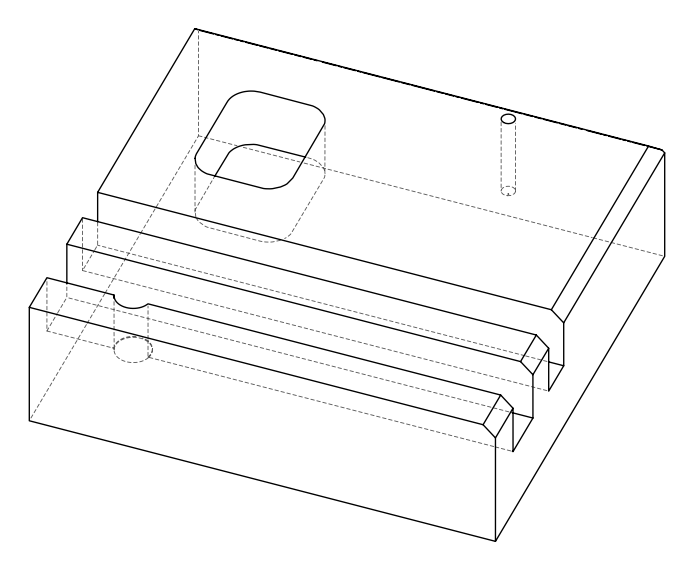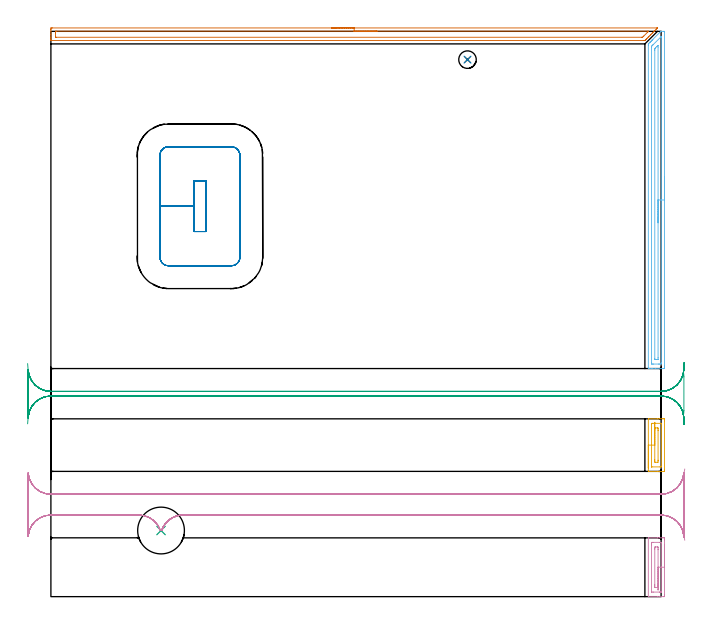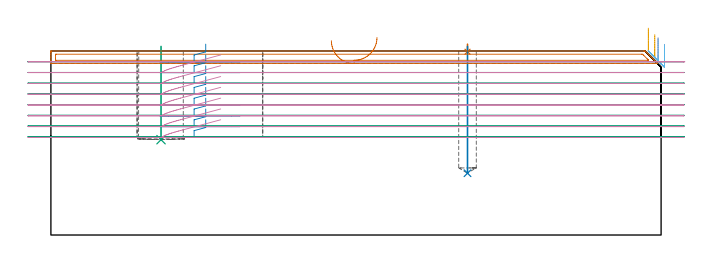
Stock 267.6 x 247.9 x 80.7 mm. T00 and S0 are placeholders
(PLAN: 10 operations, 4 tool changes, 36.4 min)
(1 SPOT_DRILL | STEP1POCKET | NXT0321_9005460120000 | 0.03 min | 1 mm3)
(2 DRILL_BLIND_HOLE_INTO_CENTER | STEP1POCKET | UGT0301_196 | 0.22 min | 2415 mm3)
(3 INDEXABLE_INSERT_DRILL_BLIND_HOLE_FROM_SOLID | STEP1POCKET_1 | NXT0302_012 | 0.17 min | 12750 mm3)
(4 AREA_MILL | FG_CHAMFER_SURFACE | UGT0205_001 | 0.81 min | 763 mm3)
(5 AREA_MILL_1 | FG_CHAMFER_SURFACE_1 | UGT0205_001 | 0.74 min | 808 mm3)
(6 AREA_MILL_2 | FG_CHAMFER_SURFACE_2 | UGT0205_001 | 3.69 min | 3842 mm3)
(7 AREA_MILL_3 | FG_CHAMFER_SURFACE_3 | UGT0205_001 | 4.41 min | 3969 mm3)
(8 MILL_RECTANGULAR_POCKET | POCKET_RECTANGULAR_STRAIGHT | UGT0201_094 | Follow Part, ap 5, ae 75% | 4.8 min | 144594 mm3)
(9 MILL_RECTANGULAR_SLOT | SLOT_RECTANGULAR | UGT0201_094 | Follow Part, ap 5, ae 75% | 10.11 min | 221172 mm3)
(10 MILL_RECTANGULAR_SLOT_1 | SLOT_RECTANGULAR_1 | UGT0201_094 | Follow Part, ap 5, ae 75% | 11.39 min | 286230 mm3)
(TOOL NXT0321_9005460120000 | NC Spot Drill, 142deg, 12mm, Carbide, Uncoated | D12 PA142 FL30 Z2)
(TOOL UGT0301_196 | Twist Drill 7.7 mm | D7.7 PA118 FL73 Z2)
(TOOL NXT0302_012 | Index. Insert Drill 20.5mm [880-D2050L25-03] | D20.5 PA176 FL62 Z2)
(TOOL UGT0205_001 | Chamfer Mill 20 x 3 x 45 deg. | D20 FL50 Z2)
(TOOL UGT0201_094 | End mill 20 mm | D20 FL38 Z4)
(OP 1 SPOT_DRILL)
G17 G21 G94 G90
T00 M6
G54
G17 G0 G90 X182.7 Y235.5 S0 M3
G43 Z90.7 H0
G94 G81 G98 Z80.369 F250. R83.7
G80
M5
M2
(OP 2 DRILL_BLIND_HOLE_INTO_CENTER)
G17 G21 G94 G90
T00 M6
G54
G17 G0 G90 X182.7 Y235.5 S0 M3
G43 Z90.7 H0
G94 G81 G98 Z27.1 F250. R82.7
G80
M5
M2
(OP 3 INDEXABLE_INSERT_DRILL_BLIND_HOLE_FROM_SOLID)
G17 G21 G94 G90
T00 M6
G54
G17 G0 G90 X48.3 Y29. S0 M3
G43 Z90.7 H1
G94 G81 G98 Z41.8 F250. R82.7
G80
M5
M2
(OP 4 AREA_MILL)
G17 G21 G94 G90
T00 M6
G54
G17 G0 G90 X269.1 Y22.9 S1061 M3
G43 Z90.7 H0
Z83.6
G94 G1 Y22.862 Z82.728 F250.
Y22.748 Z81.863
Y22.559 Z81.012
Y22.297 Z80.18
Y21.963 Z79.374
Y21.56 Z78.6
Y21.092 Z77.864
Y20.56 Z77.172
Y19.971 Z76.529
Y19.328 Z75.94
Y18.636 Z75.408
Y17.9 Z74.94
Y17.126 Z74.537
Y16.32 Z74.203
Y15.488 Z73.941
Y14.636 Z73.752
Y13.772 Z73.638
Y12.9 Z73.6
Y0.927
X269.099 Y0.506 Z73.601
X269.093 Y0.049 Z73.603
X269.091 Y0.008 Z73.605
X268.638 Y0. Z74.057
X266.873 Z75.82
X266.116 Z76.582
X265.991 Z76.707
X262.129 Y0.001 Z80.569
X262.005 Y0.01 Z80.693
X262. Y0.063 Z80.7
Y25.737
X262.005 Y25.79 Z80.693
X262.131 Y25.8 Z80.567
X266.116 Z76.582
X266.873 Z75.82
X268.259 Z74.436
X268.638 Y25.797 Z74.057
X269.091 Y25.792 Z73.605
X269.093 Y25.751 Z73.603
X269.099 Y25.294 Z73.601
X269.1 Y24.831 Z73.6
Y12.9
X267.686 Z75.014
X267.685 Y2.276 Z75.015
X267.681 Y2.073 Z75.019
X267.679 Y2.025 Z75.021
X267.67 Y2.01 Z75.03
X267.607 Y2.007 Z75.093
X267.424 Y2.003 Z75.276
X267.148 Y2. Z75.552
X266.873 Z75.827
X264.227 Z78.473
X263.619 Y2.001 Z79.081
X263.492 Y2.006 Z79.208
X263.452 Y2.01 Z79.248
X263.421 Y2.017 Z79.279
X263.419 Y2.075 Z79.281
X263.415 Y2.205 Z79.285
X263.414 Y22.568 Z79.286
Y23.454
X263.415 Y23.524 Z79.285
X263.419 Y23.727 Z79.281
X263.421 Y23.775 Z79.279
X263.43 Y23.79 Z79.27
X263.493 Y23.793 Z79.207
X263.676 Y23.797 Z79.024
X263.952 Y23.8 Z78.748
X264.227 Z78.473
X266.873 Z75.827
X267.481 Y23.799 Z75.219
X267.608 Y23.794 Z75.092
X267.648 Y23.79 Z75.052
X267.679 Y23.783 Z75.021
X267.681 Y23.725 Z75.019
X267.685 Y23.595 Z75.015
X267.686 Y12.9 Z75.014
X266.272 Z76.428
X266.271 Y4.932 Z76.429
X266.27 Y4.653 Z76.43
X266.264 Y4.047 Z76.436
X266.033 Y4.005 Z76.667
X265.991 Y4.003 Z76.709
X265.153 Z77.547
X265.109 Y4.007 Z77.591
X264.836 Y4.047 Z77.864
X264.832 Y4.324 Z77.868
X264.829 Y4.932 Z77.871
Y5.213
Y20.868
X264.83 Y21.147 Z77.87
X264.836 Y21.753 Z77.864
X265.068 Y21.795 Z77.632
X265.109 Y21.797 Z77.591
X265.947 Z76.753
X265.991 Y21.793 Z76.709
X266.265 Y21.753 Z76.435
X266.268 Y21.476 Z76.432
X266.271 Y20.868 Z76.429
Y20.587
X266.272 Y12.9 Z76.428
Y12.028 Z76.466
Y11.164 Z76.58
Y10.312 Z76.769
Y9.48 Z77.031
Y8.674 Z77.365
Y7.9 Z77.768
Y7.164 Z78.237
Y6.472 Z78.768
Y5.829 Z79.357
Y5.24 Z80.001
Y4.708 Z80.693
Y4.24 Z81.428
Y3.837 Z82.202
Y3.503 Z83.008
Y3.241 Z83.84
Y3.052 Z84.692
Y2.938 Z85.557
Y2.9 Z86.428
G0 Z90.7
M5
M2
(OP 5 AREA_MILL_1)
G17 G21 G94 G90
T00 M6
G54
G17 G0 G90 X262. Y56.447 S1061 M3
G43 Z90.7 H0
G94 G1 Y56.485 Z89.828 F250.
Y56.599 Z88.963
Y56.788 Z88.112
Y57.05 Z87.28
Y57.384 Z86.474
Y57.787 Z85.7
Y58.256 Z84.964
Y58.787 Z84.272
Y59.376 Z83.629
Y60.019 Z83.039
Y60.711 Z82.508
Y61.447 Z82.04
Y62.221 Z81.637
Y63.027 Z81.303
Y63.859 Z81.041
Y64.711 Z80.852
Y65.576 Z80.738
Y66.447 Z80.7
Y77.948
X262.005 Y77.99 Z80.693
X262.108 Y78. Z80.59
X266.094 Z76.604
X266.873 Z75.82
X268.248 Z74.447
X268.638 Y77.997 Z74.057
X269.091 Y77.992 Z73.605
X269.093 Y77.962 Z73.603
X269.099 Y77.506 Z73.601
X269.1 Y77.043 Z73.6
Y55.815
X269.099 Y55.394 Z73.601
X269.093 Y54.938 Z73.603
X269.091 Y54.908 Z73.605
X268.638 Y54.9 Z74.057
X266.873 Z75.82
X266.094 Z76.604
X265.991 Z76.707
X262.106 Y54.901 Z80.593
X262.029 Y54.91 Z80.669
X262.004 Y54.949 Z80.695
Y54.951 Z80.696
X262.003 Y54.96 Z80.697
X262. Y55.394 Z80.7
Y66.447
X263.414 Z79.286
X263.415 Y75.737 Z79.285
X263.419 Y75.94 Z79.281
X263.421 Y75.982 Z79.279
X263.528 Y75.99 Z79.172
X263.702 Y75.996 Z78.998
X263.965 Y76. Z78.735
X267.494 Z75.206
X267.612 Y75.998 Z75.088
X267.647 Y75.995 Z75.053
X267.679 Y75.99 Z75.021
X267.681 Y75.935 Z75.019
X267.685 Y75.808 Z75.015
Y57.163
X267.681 Y56.96 Z75.019
X267.679 Y56.918 Z75.021
X267.572 Y56.91 Z75.128
X267.398 Y56.904 Z75.302
X267.135 Y56.9 Z75.565
X263.606 Z79.094
X263.488 Y56.902 Z79.212
X263.453 Y56.905 Z79.247
X263.421 Y56.91 Z79.279
X263.419 Y56.965 Z79.281
X263.415 Y57.092 Z79.285
X263.414 Y66.447 Z79.286
X264.828 Z77.872
X264.829 Y73.084 Z77.871
X264.83 Y73.363 Z77.87
X264.835 Y73.968 Z77.865
X265.079 Y73.998 Z77.621
X265.109 Y73.999 Z77.591
X265.96 Z76.74
X265.991 Y73.997 Z76.709
X266.265 Y73.968 Z76.435
X266.269 Y73.69 Z76.431
X266.271 Y73.084 Z76.429
X266.272 Y72.802 Z76.428
X266.271 Y59.816 Z76.429
X266.27 Y59.537 Z76.43
X266.264 Y58.932 Z76.436
X266.021 Y58.902 Z76.679
X265.991 Y58.901 Z76.709
X265.14 Z77.56
X265.109 Y58.903 Z77.591
X264.835 Y58.932 Z77.865
X264.831 Y59.21 Z77.869
X264.829 Y59.816 Z77.871
X264.828 Y60.098 Z77.872
Y66.447
Y67.319 Z77.91
Y68.184 Z78.023
Y69.035 Z78.212
Y69.867 Z78.475
Y70.673 Z78.808
Y71.447 Z79.211
Y72.183 Z79.68
Y72.875 Z80.211
Y73.518 Z80.801
Y74.108 Z81.444
Y74.639 Z82.136
Y75.107 Z82.872
Y75.51 Z83.645
Y75.844 Z84.451
Y76.106 Z85.283
Y76.295 Z86.135
Y76.409 Z87.
Y76.447 Z87.872
G0 Z90.7
M5
M2
(OP 6 AREA_MILL_2)
G17 G21 G94 G90
T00 M6
G54
G17 G0 G90 X269.1 Y183.95 S1061 M3
G43 Z90.7 H0
Z83.6
G94 G1 Y183.912 Z82.728 F250.
Y183.798 Z81.863
Y183.609 Z81.012
Y183.347 Z80.18
Y183.013 Z79.374
Y182.61 Z78.6
Y182.142 Z77.864
Y181.61 Z77.172
Y181.021 Z76.529
Y180.378 Z75.94
Y179.686 Z75.408
Y178.95 Z74.94
Y178.176 Z74.537
Y177.37 Z74.203
Y176.538 Z73.941
Y175.687 Z73.752
Y174.822 Z73.638
Y173.95 Z73.6
Y101.055
X269.099 Y100.629 Z73.601
X269.095 Y100.166 Z73.603
X269.092 Y100.01 Z73.606
X268.638 Y100. Z74.059
X265.109 Z77.586
X263.704 Z78.992
X263.344 Z79.351
X262.625 Z80.074
X262.377 Z80.323
X262.008 Y100.007 Z80.683
X262.003 Y100.008 Z80.688
X262. Y100.182 Z80.7
Y241.906
X262.007 Y242.401 Z80.693
X262.027 Y242.428 Z80.672
X262.462 Y242.864 Z80.234
X262.523 Y242.924 Z80.175
X262.697 Y243.098 Z80.002
X262.756 Y243.158 Z79.94
X262.814 Y243.214 Z79.885
X262.995 Y243.396 Z79.704
X263.05 Y243.452 Z79.646
X263.104 Y243.504 Z79.595
X263.294 Y243.694 Z79.405
X263.344 Y243.746 Z79.352
X263.394 Y243.795 Z79.305
X263.592 Y243.992 Z79.107
X263.639 Y244.04 Z79.059
X263.684 Y244.085 Z79.015
X263.89 Y244.29 Z78.809
X263.933 Y244.334 Z78.765
X263.974 Y244.375 Z78.725
X267.168 Y247.569 Z75.531
X267.314 Y247.716 Z75.382
X267.47 Y247.867 Z75.228
X267.505 Y247.894 Z75.192
X267.535 Y247.898 Z75.163
X267.56 Y247.9 Z75.138
X268.817 Z73.878
X268.997 Z73.699
X269.091 Y247.897 Z73.605
X269.096 Y247.718 Z73.604
X269.1 Y247.484 Z73.6
Y173.95
X267.686 Z75.014
X267.685 Y102.489 Z75.015
Y102.418
X267.679 Y102.016 Z75.021
X267.281 Y102.005 Z75.419
X266.873 Y102.002 Z75.827
X266.403 Y102. Z76.297
X264.227 Y102.001 Z78.473
X263.753 Y102.003 Z78.947
X263.522 Y102.01 Z79.178
X263.421 Y102.038 Z79.279
X263.415 Y102.346 Z79.285
Y102.418
Y241.012
X263.418 Y241.217 Z79.282
X263.421 Y241.319 Z79.279
X263.426 Y241.364 Z79.274
X263.457 Y241.397 Z79.243
X263.65 Y241.596 Z79.05
X263.955 Y241.906 Z78.745
X264.092 Y242.042 Z78.608
X267.532 Y245.482 Z75.168
X267.574 Y245.524 Z75.126
X267.646 Y245.593 Z75.054
X267.671 Y245.616 Z75.029
X267.673 Y245.617 Z75.027
X267.681 Y245.558 Z75.019
X267.684 Y245.482 Z75.016
X267.685 Y245.353 Z75.015
X267.686 Y173.95 Z75.014
X266.272 Z76.428
X266.271 Y104.817 Z76.429
X266.267 Y104.206 Z76.433
X266.265 Y104.065 Z76.435
X266.256 Y104.01 Z76.444
X266.19 Y104.004 Z76.51
X265.991 Y104.002 Z76.709
X265.312 Y104. Z77.388
X265.109 Y104.002 Z77.591
X264.906 Y104.007 Z77.794
X264.849 Y104.01 Z77.851
X264.835 Y104.019 Z77.865
X264.833 Y104.036 Z77.867
X264.83 Y104.111 Z77.87
X264.829 Y104.206 Z77.871
X264.828 Y104.49 Z77.872
X264.829 Y239.507 Z77.871
X264.831 Y240.117 Z77.869
X264.834 Y240.259 Z77.866
X264.836 Y240.325 Z77.864
X264.869 Y240.36 Z77.831
X265.109 Y240.608 Z77.591
X265.753 Y241.253 Z76.947
X265.991 Y241.491 Z76.709
X266.199 Y241.695 Z76.501
X266.23 Y241.722 Z76.47
X266.265 Y241.748 Z76.435
X266.269 Y241.706 Z76.431
X266.27 Y241.674 Z76.43
X266.271 Y241.622 Z76.429
X266.272 Y241.012 Z76.428
Y173.95
Y173.078 Z76.466
Y172.214 Z76.58
Y171.362 Z76.769
Y170.53 Z77.031
Y169.724 Z77.365
Y168.95 Z77.768
Y168.214 Z78.237
Y167.522 Z78.768
Y166.879 Z79.357
Y166.29 Z80.001
Y165.759 Z80.693
Y165.29 Z81.428
Y164.887 Z82.202
Y164.553 Z83.008
Y164.291 Z83.84
Y164.102 Z84.692
Y163.988 Z85.557
Y163.95 Z86.428
G0 Z90.7
M5
M2
(OP 7 AREA_MILL_3)
G17 G21 G94 G90
T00 M6
G54
G17 G0 G90 X123. Y249.4 S1061 M3
G43 Z90.7 H0
Z85.2
G94 G1 X123.038 Z84.328 F250.
X123.152 Z83.463
X123.341 Z82.612
X123.603 Z81.78
X123.937 Z80.974
X124.34 Z80.2
X124.808 Z79.464
X125.34 Z78.772
X125.929 Z78.129
X126.572 Z77.54
X127.264 Z77.008
X128. Z76.54
X128.774 Z76.137
X129.58 Z75.803
X130.412 Z75.541
X131.264 Z75.352
X132.128 Z75.238
X133. Z75.2
X265.725
X265.964 Y249.395 Z75.205
X265.981 Y249.392 Z75.206
X265.964 Y249.363 Z75.236
X265.76 Y249.16 Z75.439
X265.666 Y249.065 Z75.534
X265.47 Y248.868 Z75.728
X264.894 Y248.294 Z76.306
X264.771 Y248.171 Z76.428
X264.583 Y247.981 Z76.615
X264.028 Y247.428 Z77.172
X263.695 Y247.094 Z77.502
X263.161 Y246.561 Z78.039
X262.808 Y246.206 Z78.39
X262.295 Y245.695 Z78.905
X261.921 Y245.319 Z79.277
X261.428 Y244.828 Z79.772
X261.034 Y244.432 Z80.164
X260.896 Y244.295 Z80.304
X260.574 Y243.974 Z80.626
X260.522 Y243.924 Z80.676
X260.5 Y243.907 Z80.693
X260.001 Y243.9 Z80.7
X0.185
X0.01 Y243.903 Z80.688
X0.007 Y243.935 Z80.656
X0. Y244.341 Z80.259
Y244.584 Z80.015
Y245.319 Z79.276
Y246.574 Z78.023
Y247.981 Z76.615
Y248.608 Z75.988
X0.002 Y248.868 Z75.728
X0.008 Y249.391 Z75.205
X0.102 Y249.394 Z75.203
X0.632 Y249.4 Z75.2
X133.
Y247.986 Z76.614
X261.785
X262.119 Y247.981 Z76.619
X261.959 Y247.813 Z76.787
X261.79 Y247.64 Z76.96
X261.516 Y247.366 Z77.234
X260.001 Y245.851 Z78.749
X259.733 Y245.586 Z79.014
X259.457 Y245.319 Z79.281
X259.112 Y245.314 Z79.286
X2.426
X2.01 Y245.319 Z79.281
X2.001 Y245.736 Z78.864
X2. Y247.094 Z77.506
X2.001 Y247.51 Z77.09
X2.01 Y247.981 Z76.619
X2.416 Y247.986 Z76.614
X133.
X133.872 Z76.652
X134.736 Z76.766
X135.588 Z76.955
X136.42 Z77.217
X137.226 Z77.551
X138. Z77.954
X138.736 Z78.423
X139.428 Z78.954
X140.071 Z79.543
X140.66 Z80.186
X141.192 Z80.878
X141.66 Z81.614
X142.063 Z82.388
X142.397 Z83.194
X142.659 Z84.026
X142.848 Z84.878
X142.962 Z85.743
X143. Z86.614
G0 Z90.7
M5
M2
(OP 8 MILL_RECTANGULAR_POCKET)
G17 G21 G94 G90
T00 M6
G54
G17 G0 G90 X67.9 Y169.623 S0 M3
G43 Z90.7 H0
Z83.7
G94 G1 Y182.3 Z80.303 F250.
X62.8 Z78.937
Y171.2 Z75.962
Y160.1 F500.
X67.9
Y182.3
X62.8
Y171.2
X47.8
Y148.9
G3 X51.6 Y145.1 R3.8
G1 X79.1
G3 X82.9 Y148.9 R3.8
G1 Y193.5
G3 X79.1 Y197.3 R3.8
G1 X51.6
G3 X47.8 Y193.5 R3.8
G1 Y171.2
Y170.2
G0 X67.9 Y169.623 Z78.962
G1 Y182.3 Z75.566 F250.
X62.8 Z74.199
Y171.2 Z71.225
Y160.1 F500.
X67.9
Y182.3
X62.8
Y171.2
X47.8
Y148.9
G3 X51.6 Y145.1 R3.8
G1 X79.1
G3 X82.9 Y148.9 R3.8
G1 Y193.5
G3 X79.1 Y197.3 R3.8
G1 X51.6
G3 X47.8 Y193.5 R3.8
G1 Y171.2
Y170.2
G0 X67.9 Y169.623 Z74.225
G1 Y182.3 Z70.828 F250.
X62.8 Z69.462
Y171.2 Z66.487
Y160.1 F500.
X67.9
Y182.3
X62.8
Y171.2
X47.8
Y148.9
G3 X51.6 Y145.1 R3.8
G1 X79.1
G3 X82.9 Y148.9 R3.8
G1 Y193.5
G3 X79.1 Y197.3 R3.8
G1 X51.6
G3 X47.8 Y193.5 R3.8
G1 Y171.2
Y170.2
G0 X67.9 Y169.623 Z69.487
G1 Y182.3 Z66.091 F250.
X62.8 Z64.724
Y171.2 Z61.75
Y160.1 F500.
X67.9
Y182.3
X62.8
Y171.2
X47.8
Y148.9
G3 X51.6 Y145.1 R3.8
G1 X79.1
G3 X82.9 Y148.9 R3.8
G1 Y193.5
G3 X79.1 Y197.3 R3.8
G1 X51.6
G3 X47.8 Y193.5 R3.8
G1 Y171.2
Y170.2
G0 X67.9 Y169.623 Z64.75
G1 Y182.3 Z61.353 F250.
X62.8 Z59.987
Y171.2 Z57.012
Y160.1 F500.
X67.9
Y182.3
X62.8
Y171.2
X47.8
Y148.9
G3 X51.6 Y145.1 R3.8
G1 X79.1
G3 X82.9 Y148.9 R3.8
G1 Y193.5
G3 X79.1 Y197.3 R3.8
G1 X51.6
G3 X47.8 Y193.5 R3.8
G1 Y171.2
Y170.2
G0 X67.9 Y169.623 Z60.012
G1 Y182.3 Z56.616 F250.
X62.8 Z55.249
Y171.2 Z52.275
Y160.1 F500.
X67.9
Y182.3
X62.8
Y171.2
X47.8
Y148.9
G3 X51.6 Y145.1 R3.8
G1 X79.1
G3 X82.9 Y148.9 R3.8
G1 Y193.5
G3 X79.1 Y197.3 R3.8
G1 X51.6
G3 X47.8 Y193.5 R3.8
G1 Y171.2
Y170.2
G0 X67.9 Y169.623 Z55.275
G1 Y182.3 Z51.878 F250.
X62.8 Z50.512
Y171.2 Z47.537
Y160.1 F500.
X67.9
Y182.3
X62.8
Y171.2
X47.8
Y148.9
G3 X51.6 Y145.1 R3.8
G1 X79.1
G3 X82.9 Y148.9 R3.8
G1 Y193.5
G3 X79.1 Y197.3 R3.8
G1 X51.6
G3 X47.8 Y193.5 R3.8
G1 Y171.2
Y170.2
G0 X67.9 Y169.623 Z50.537
G1 Y182.3 Z47.141 F250.
X62.8 Z45.774
Y171.2 Z42.8
Y160.1 F500.
X67.9
Y182.3
X62.8
Y171.2
X47.8
Y148.9
G3 X51.6 Y145.1 R3.8
G1 X79.1
G3 X82.9 Y148.9 R3.8
G1 Y193.5
G3 X79.1 Y197.3 R3.8
G1 X51.6
G3 X47.8 Y193.5 R3.8
G1 Y171.2
Y170.2
G0 Z90.7
M5
M2
(OP 9 MILL_RECTANGULAR_SLOT)
G17 G21 G94 G90
T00 M6
G54
G17 G0 G90 X-10.202 Y75.783 S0 M3
G43 Z90.7 H0
Z76.
G94 G1 X-9.97 Y78.774 F250.
G2 X0. Y88. R10. F500.
G1 X267.6
G2 X277.419 Y79.891 R10.
G1 X277.449 Y79.886
G3 X277.6 Y81.607 R10.
G1 Y96.394
G3 X277.449 Y98.114 R10.
G1 X277.42 Y98.109
G2 X267.6 Y90. R10.
G1 X0.
G2 X-9.97 Y99.226 R10.
G1 X-10.202 Y102.217 F250.
G0 Z90.7
X277.724 Y102.55
Z71.3
G1 X277.59 Y99.553
G2 X267.6 Y90. R10. F500.
G1 X0.
G2 X-9.99 Y99.553 R10.
G1 X-10.
Y78.447
X-9.99
G2 X0. Y88. R10.
G1 X267.6
G2 X277.59 Y78.447 R10.
G1 X277.724 Y75.45 F250.
G0 Y102.55 Z66.6
G1 X277.59 Y99.553
G2 X267.6 Y90. R10. F500.
G1 X0.
G2 X-9.99 Y99.553 R10.
G1 X-10.
Y78.447
X-9.99
G2 X0. Y88. R10.
G1 X267.6
G2 X277.59 Y78.447 R10.
G1 X277.724 Y75.45 F250.
G0 Y102.55 Z61.9
G1 X277.59 Y99.553
G2 X267.6 Y90. R10. F500.
G1 X0.
G2 X-9.99 Y99.553 R10.
G1 X-10.
Y78.447
X-9.99
G2 X0. Y88. R10.
G1 X267.6
G2 X277.59 Y78.447 R10.
G1 X277.724 Y75.45 F250.
G0 Y102.55 Z57.2
G1 X277.59 Y99.553
G2 X267.6 Y90. R10. F500.
G1 X0.
G2 X-9.99 Y99.553 R10.
G1 X-10.
Y78.447
X-9.99
G2 X0. Y88. R10.
G1 X267.6
G2 X277.59 Y78.447 R10.
G1 X277.724 Y75.45 F250.
G0 Y102.55 Z52.5
G1 X277.59 Y99.553
G2 X267.6 Y90. R10. F500.
G1 X0.
G2 X-9.99 Y99.553 R10.
G1 X-10.
Y78.447
X-9.99
G2 X0. Y88. R10.
G1 X267.6
G2 X277.59 Y78.447 R10.
G1 X277.724 Y75.45 F250.
G0 Y102.55 Z47.8
G1 X277.59 Y99.553
G2 X267.6 Y90. R10. F500.
G1 X0.
G2 X-9.99 Y99.553 R10.
G1 X-10.
Y78.447
X-9.99
G2 X0. Y88. R10.
G1 X267.6
G2 X277.59 Y78.447 R10.
G1 X277.724 Y75.45 F250.
G0 Y102.55 Z43.1
G1 X277.59 Y99.553
G2 X267.6 Y90. R10. F500.
G1 X0.
G2 X-9.99 Y99.553 R10.
G1 X-10.
Y78.447
X-9.99
G2 X0. Y88. R10.
G1 X267.6
G2 X277.59 Y78.447 R10.
G1 X277.724 Y75.45 F250.
G0 Z90.7
M5
M2
(OP 10 MILL_RECTANGULAR_SLOT_1)
G17 G21 G94 G90
T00 M6
G54
G17 G0 G90 X277.983 Y55.988 S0 M3
G43 Z90.7 H0
Z75.962
G94 G1 X277.426 Y53.04 F250.
G2 X267.6 Y44.9 R10. F500.
G1 X0.
G2 X-9.97 Y54.126 R10.
G1 X-10.
Y26.574
X-9.97
G2 X0. Y35.8 R10.
G1 X38.562
G2 X48.04 Y28.989 R10.
G1 X48.05
G2 X48.55 Y28.989 R-0.25
G1 X48.56
G2 X58.038 Y35.8 R10.
G1 X267.6
G2 X277.422 Y27.676 R10.
G1 X277.985 Y24.73 F250.
G0 Z90.7
X74.449 Y35.8
Z78.962
G1 X57.721 Z74.48
X56.879 Y35.738 Z74.254
X56.044 Y35.604 Z74.027
X55.224 Y35.401 Z73.801
X54.423 Y35.129 Z73.574
X53.649 Y34.791 Z73.348
X52.906 Y34.388 Z73.121
X52.199 Y33.925 Z72.895
X51.534 Y33.403 Z72.668
X50.916 Y32.827 Z72.442
X50.348 Y32.201 Z72.216
X49.835 Y31.529 Z71.989
X49.381 Y30.816 Z71.763
X48.989 Y30.068 Z71.536
X48.661 Y29.289 Z71.31
X48.56 Y28.989 Z71.225
G2 X58.038 Y35.8 R10. F500.
G1 X267.6
G2 X277.59 Y26.247 R10.
G1 X277.6
Y54.453
X277.59
G2 X267.6 Y44.9 R10.
G1 X0.
G2 X-9.97 Y54.126 R10.
G1 X-10.
Y26.574
X-9.97
G2 X0. Y35.8 R10.
G1 X38.562
G2 X48.04 Y28.989 R10.
G0 Z90.7
X74.449 Y35.8
Z74.225
G1 X57.721 Z69.743 F250.
X56.879 Y35.738 Z69.516
X56.044 Y35.604 Z69.29
X55.224 Y35.401 Z69.063
X54.423 Y35.129 Z68.837
X53.649 Y34.791 Z68.61
X52.906 Y34.388 Z68.384
X52.199 Y33.925 Z68.157
X51.534 Y33.403 Z67.931
X50.916 Y32.827 Z67.705
X50.348 Y32.201 Z67.478
X49.835 Y31.529 Z67.252
X49.381 Y30.816 Z67.025
X48.989 Y30.068 Z66.799
X48.661 Y29.289 Z66.572
X48.56 Y28.989 Z66.487
G2 X58.038 Y35.8 R10. F500.
G1 X267.6
G2 X277.59 Y26.247 R10.
G1 X277.6
Y54.453
X277.59
G2 X267.6 Y44.9 R10.
G1 X0.
G2 X-9.97 Y54.126 R10.
G1 X-10.
Y26.574
X-9.97
G2 X0. Y35.8 R10.
G1 X38.562
G2 X48.04 Y28.989 R10.
G0 Z90.7
X74.449 Y35.8
Z69.487
G1 X57.721 Z65.005 F250.
X56.879 Y35.738 Z64.779
X56.044 Y35.604 Z64.552
X55.224 Y35.401 Z64.326
X54.423 Y35.129 Z64.099
X53.649 Y34.791 Z63.873
X52.906 Y34.388 Z63.646
X52.199 Y33.925 Z63.42
X51.534 Y33.403 Z63.193
X50.916 Y32.827 Z62.967
X50.348 Y32.201 Z62.741
X49.835 Y31.529 Z62.514
X49.381 Y30.816 Z62.288
X48.989 Y30.068 Z62.061
X48.661 Y29.289 Z61.835
X48.56 Y28.989 Z61.75
G2 X58.038 Y35.8 R10. F500.
G1 X267.6
G2 X277.59 Y26.247 R10.
G1 X277.6
Y54.453
X277.59
G2 X267.6 Y44.9 R10.
G1 X0.
G2 X-9.97 Y54.126 R10.
G1 X-10.
Y26.574
X-9.97
G2 X0. Y35.8 R10.
G1 X38.562
G2 X48.04 Y28.989 R10.
G0 Z90.7
X74.449 Y35.8
Z64.75
G1 X57.721 Z60.268 F250.
X56.879 Y35.738 Z60.041
X56.044 Y35.604 Z59.815
X55.224 Y35.401 Z59.588
X54.423 Y35.129 Z59.362
X53.649 Y34.791 Z59.135
X52.906 Y34.388 Z58.909
X52.199 Y33.925 Z58.682
X51.534 Y33.403 Z58.456
X50.916 Y32.827 Z58.23
X50.348 Y32.201 Z58.003
X49.835 Y31.529 Z57.777
X49.381 Y30.816 Z57.55
X48.989 Y30.068 Z57.324
X48.661 Y29.289 Z57.097
X48.56 Y28.989 Z57.012
G2 X58.038 Y35.8 R10. F500.
G1 X267.6
G2 X277.59 Y26.247 R10.
G1 X277.6
Y54.453
X277.59
G2 X267.6 Y44.9 R10.
G1 X0.
G2 X-9.97 Y54.126 R10.
G1 X-10.
Y26.574
X-9.97
G2 X0. Y35.8 R10.
G1 X38.562
G2 X48.04 Y28.989 R10.
G0 Z90.7
X74.449 Y35.8
Z60.012
G1 X57.721 Z55.53 F250.
X56.879 Y35.738 Z55.304
X56.044 Y35.604 Z55.077
X55.224 Y35.401 Z54.851
X54.423 Y35.129 Z54.624
X53.649 Y34.791 Z54.398
X52.906 Y34.388 Z54.171
X52.199 Y33.925 Z53.945
X51.534 Y33.403 Z53.719
X50.916 Y32.827 Z53.492
X50.348 Y32.201 Z53.266
X49.835 Y31.529 Z53.039
X49.381 Y30.816 Z52.813
X48.989 Y30.068 Z52.586
X48.661 Y29.289 Z52.36
X48.56 Y28.989 Z52.275
G2 X58.038 Y35.8 R10. F500.
G1 X267.6
G2 X277.59 Y26.247 R10.
G1 X277.6
Y54.453
X277.59
G2 X267.6 Y44.9 R10.
G1 X0.
G2 X-9.97 Y54.126 R10.
G1 X-10.
Y26.574
X-9.97
G2 X0. Y35.8 R10.
G1 X38.562
G2 X48.04 Y28.989 R10.
G0 Z90.7
X74.449 Y35.8
Z55.275
G1 X57.721 Z50.793 F250.
X56.879 Y35.738 Z50.566
X56.044 Y35.604 Z50.34
X55.224 Y35.401 Z50.113
X54.423 Y35.129 Z49.887
X53.649 Y34.791 Z49.66
X52.906 Y34.388 Z49.434
X52.199 Y33.925 Z49.207
X51.534 Y33.403 Z48.981
X50.916 Y32.827 Z48.755
X50.348 Y32.201 Z48.528
X49.835 Y31.529 Z48.302
X49.381 Y30.816 Z48.075
X48.989 Y30.068 Z47.849
X48.661 Y29.289 Z47.622
X48.56 Y28.989 Z47.537
G2 X58.038 Y35.8 R10. F500.
G1 X267.6
G2 X277.59 Y26.247 R10.
G1 X277.6
Y54.453
X277.59
G2 X267.6 Y44.9 R10.
G1 X0.
G2 X-9.97 Y54.126 R10.
G1 X-10.
Y26.574
X-9.97
G2 X0. Y35.8 R10.
G1 X38.562
G2 X48.04 Y28.989 R10.
G0 Z90.7
X74.449 Y35.8
Z50.537
G1 X57.721 Z46.055 F250.
X56.879 Y35.738 Z45.829
X56.044 Y35.604 Z45.602
X55.224 Y35.401 Z45.376
X54.423 Y35.129 Z45.149
X53.649 Y34.791 Z44.923
X52.906 Y34.388 Z44.696
X52.199 Y33.925 Z44.47
X51.534 Y33.403 Z44.244
X50.916 Y32.827 Z44.017
X50.348 Y32.201 Z43.791
X49.835 Y31.529 Z43.564
X49.381 Y30.816 Z43.338
X48.989 Y30.068 Z43.111
X48.661 Y29.289 Z42.885
X48.56 Y28.989 Z42.8
G2 X58.038 Y35.8 R10. F500.
G1 X267.6
G2 X277.59 Y26.247 R10.
G1 X277.6
Y54.453
X277.59
G2 X267.6 Y44.9 R10.
G1 X0.
G2 X-9.97 Y54.126 R10.
G1 X-10.
Y26.574
X-9.97
G2 X0. Y35.8 R10.
G1 X38.562
G2 X48.04 Y28.989 R10.
G0 Z90.7
M5
M2
